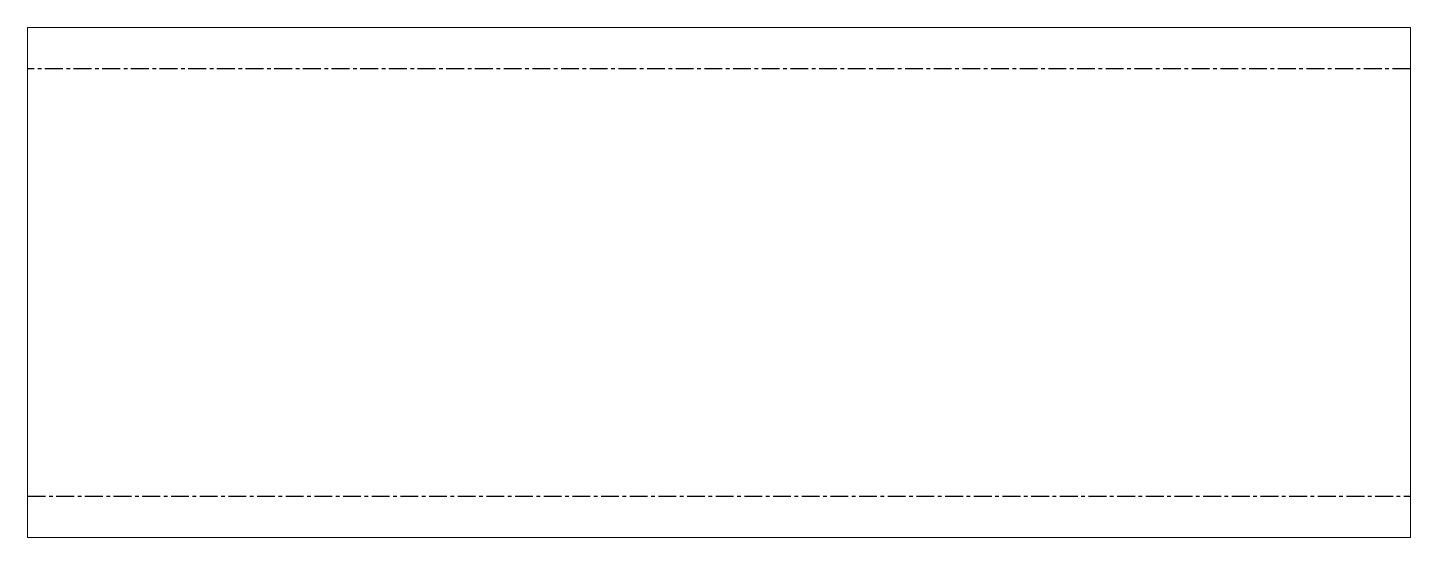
# Model space of a CAD drawing. Header units: millimetres. Extents: x -490 to 490, y -181 to 181.
import ezdxf

# ---------------------------------------------------------------- set-up
doc = ezdxf.new("R2010")
doc.units = ezdxf.units.MM
doc.linetypes.add('CENTERX2', pattern=[20.32, 12.7, -2.54, 2.54, -2.54])

msp = doc.modelspace()

# ---------------------------------------------------------------- linework, layer by layer
at = {"color": 7, "linetype": 'Continuous', "lineweight": 15}
for p, q in [((-490, 180.67), (-490, -180.67)), ((-490, 180.67), (490, 180.67)), ((490, -180.67), (490, 180.67)), ((490, -180.67), (-490, -180.67))]:
    msp.add_line(p, q, dxfattribs=at)
at = {"color": 7, "linetype": 'CENTERX2'}
for p, q in [((490, 151.58), (-490, 151.58)), ((-490, -151.58), (490, -151.58))]:
    msp.add_line(p, q, dxfattribs=at)

doc.saveas('drawing.dxf')
